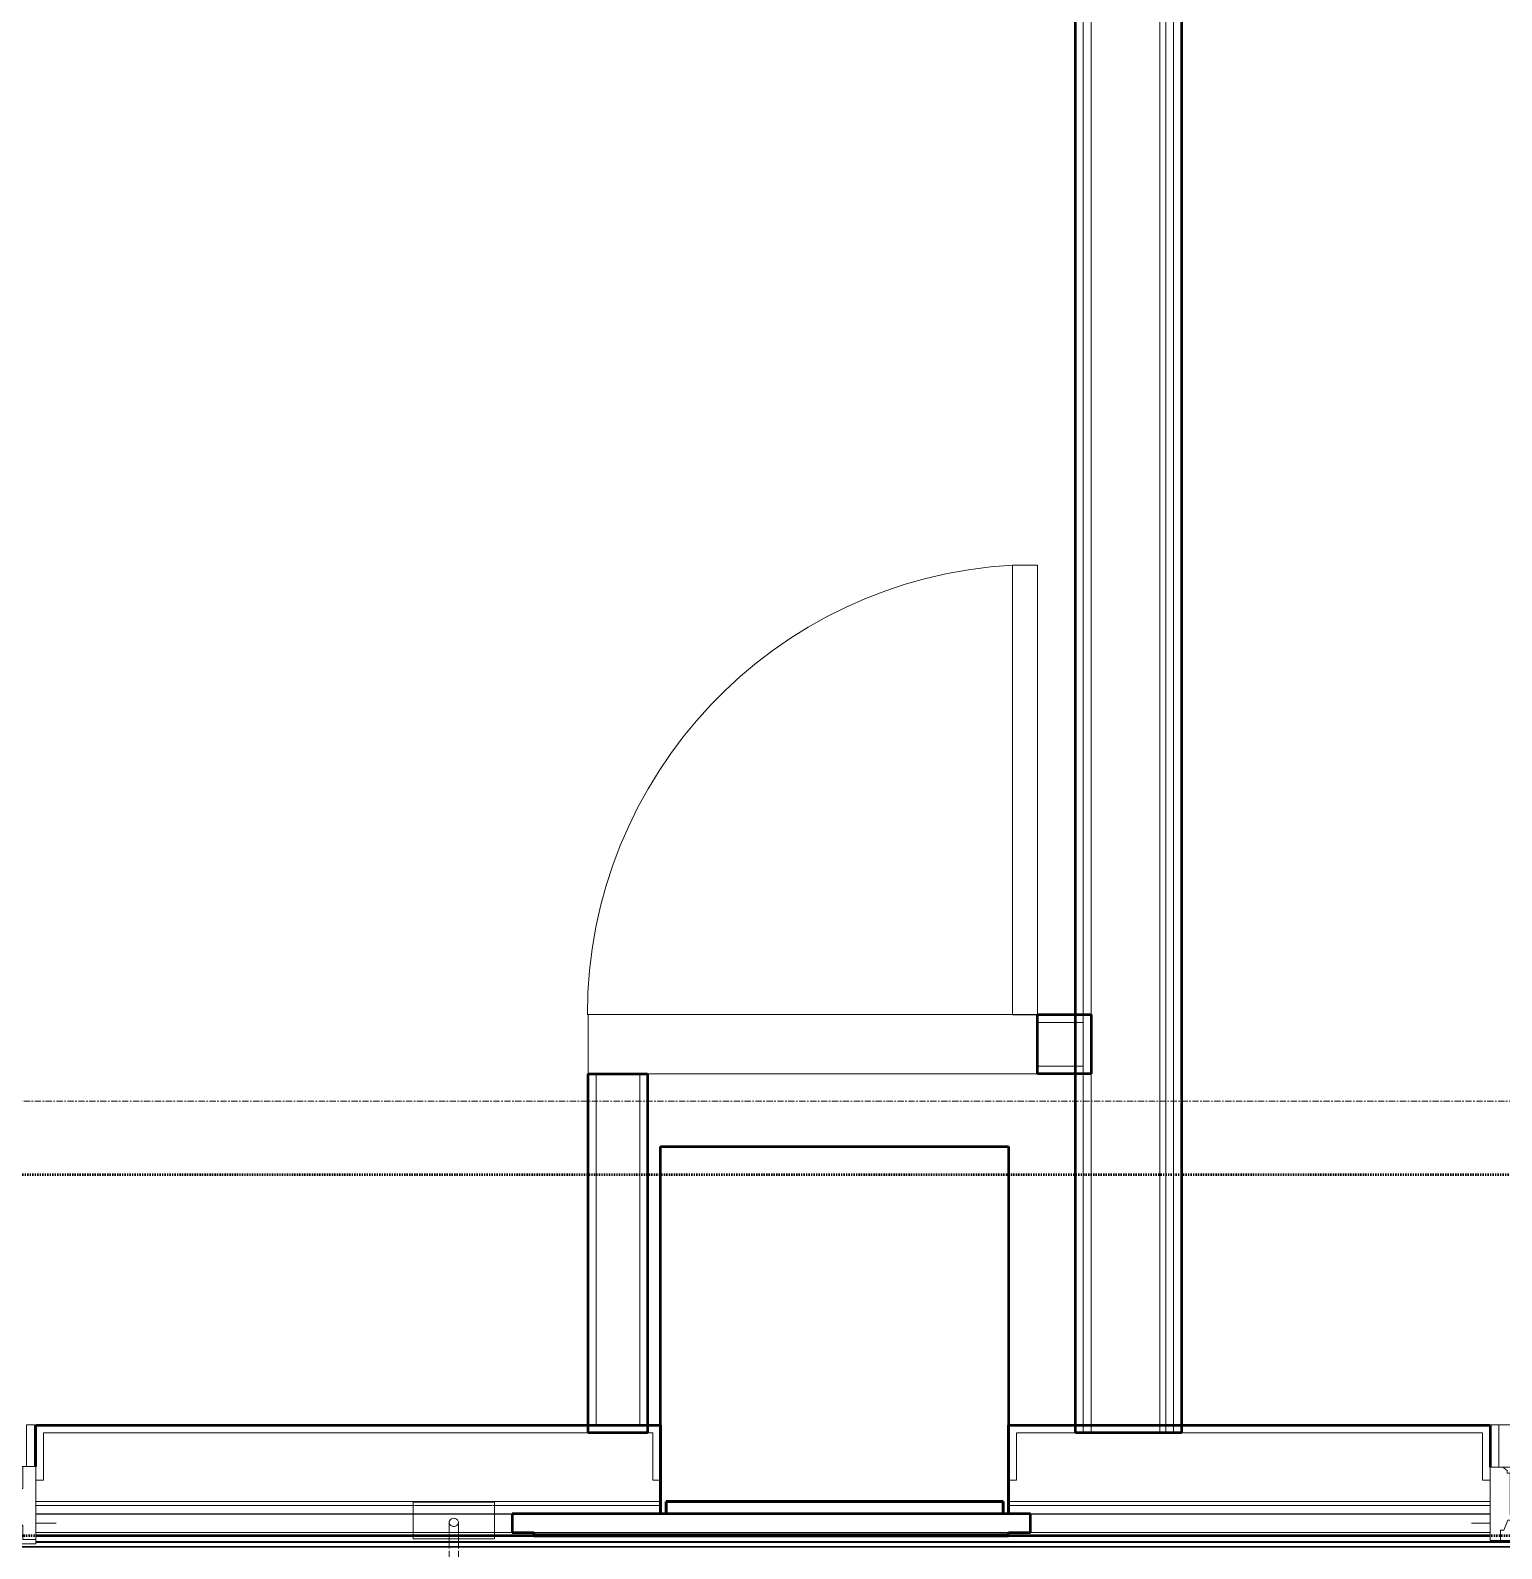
# Model space of a CAD drawing. Header units: inches. Extents: x -4218 to -1830, y 9767 to 12426.
# Drawn here: x -3292.3 to -3174.4, y 11246.4 to 11368 of the extents above; entities that cross this region are included whole.
import ezdxf

# ---------------------------------------------------------------- set-up
doc = ezdxf.new("R2010")
doc.units = ezdxf.units.IN
doc.header["$MEASUREMENT"] = 0
doc.linetypes.add('Dash 1_16_', pattern=[0.125, 0.0625, -0.0625])
doc.linetypes.add('Grid Line 1_2_', pattern=[0.875, 0.5, -0.125, 0.125, -0.125])
for name, color, linetype, lineweight in [('0-1', 7, 'Continuous', 5), ('0-2', 10, 'Continuous', 9), ('A-DOOR-1', 10, 'Continuous', 9), ('A-DOOR-2', 50, 'Continuous', 20), ('A-DOOR-5', 31, 'Continuous', 9), ('A-DOOR-6', 31, 'Continuous', 20), ('A-DOOR-FRAM', 31, 'Continuous', 9), ('A-DOOR-FRAM-4', 31, 'Continuous', 20), ('A-DOOR-GLAZ', 31, 'Continuous', 9), ('A-GENM', 5, 'Continuous', 9), ('A-GENM-6', 5, 'Continuous', 50), ('A-GLAZ-1', 151, 'Continuous', 9), ('A-GLAZ-2', 151, 'Continuous', 20), ('A-GLAZ-3', 151, 'Continuous', 50), ('A-WALL', 113, 'Continuous', 13), ('A-WALL-1', 7, 'Continuous', 50), ('A-WALL-2', 250, 'Continuous', 13), ('A-WALL-3', 10, 'Continuous', 9), ('A-WALL-4', 252, 'Continuous', 9), ('A-WALL-7', 113, 'Continuous', 9), ('A-WALL-8', 113, 'Continuous', 50), ('C-PROP-LINE-1', 91, 'Dash 1_16_', 50), ('I-WALL-1', 7, 'Continuous', 50), ('S-GRID-1', 1, 'Grid Line 1_2_', 9)]:
    doc.layers.add(name, color=color, linetype=linetype, lineweight=lineweight)

# ---------------------------------------------------------------- blocks, each defined once
blk = doc.blocks.new('SWING - SINGLE - FLUSH - 36_ x 80_ - OFFSET PIVOT DOOR AT MAGIC PAK AND WASHER_DRYER-3199414-BACKGROUND - RCP - 3RD FLOOR')
at = {"layer": 'A-DOOR-1'}
blk.add_arc((18, 2.37), 36.07, 93.1789, 180, dxfattribs=at)
at = {"layer": 'A-DOOR-2'}
for p, q in [((16, 2.37), (16, 38.39)), ((18, 38.39), (16, 38.39)), ((18, 2.37), (18, 38.39)), ((18, 2.37), (16, 2.37))]:
    blk.add_line(p, q, dxfattribs=at)
blk = doc.blocks.new('CTR - 1st Phase - Unit Layouts_rvt-1-BACKGROUND - RCP - 3RD FLOOR')
at = {"layer": 'A-WALL-1'}
for p, q in [((-3211.6, 11284.39), (-3211.6, 11289.14)), ((-3211.6, 11289.14), (-3207.32, 11289.14)), ((-3207.32, 11289.14), (-3207.32, 11288.51)), ((-3207.32, 11288.51), (-3207.32, 11285.01)), ((-3247.6, 11255.64), (-3247.6, 11284.39)), ((-3247.6, 11284.39), (-3242.85, 11284.39)), ((-3242.85, 11284.39), (-3242.85, 11255.64)), ((-3207.32, 11284.39), (-3211.6, 11284.39)), ((-3207.32, 11285.01), (-3207.32, 11284.39)), ((-3246.97, 11255.64), (-3247.6, 11255.64)), ((-3243.47, 11255.64), (-3246.97, 11255.64)), ((-3242.85, 11255.64), (-3243.47, 11255.64))]:
    blk.add_line(p, q, dxfattribs=at)
at = {"layer": 'A-WALL-2'}
for p, q in [((-3211.6, 11288.51), (-3207.95, 11288.51)), ((-3207.95, 11288.51), (-3207.95, 11285.01)), ((-3246.97, 11256.27), (-3246.97, 11284.39)), ((-3243.47, 11256.27), (-3243.47, 11284.39)), ((-3211.6, 11285.01), (-3207.95, 11285.01)), ((-3243.47, 11256.27), (-3246.97, 11256.27))]:
    blk.add_line(p, q, dxfattribs=at)
at = {"layer": 'A-WALL-3'}
for p, q in [((-3247.6, 11289.14), (-3242.85, 11289.14)), ((-3247.6, 11289.14), (-3247.6, 11284.39)), ((-3211.6, 11289.14), (-3242.85, 11289.14)), ((-3242.85, 11284.39), (-3211.6, 11284.39))]:
    blk.add_line(p, q, dxfattribs=at)
at = {"layer": 'A-WALL-4'}
for p, q in [((-3211.6, 11284.39), (-3211.6, 11289.14)), ((-3247.6, 11284.39), (-3242.85, 11284.39))]:
    blk.add_line(p, q, dxfattribs=at)
at = {"layer": '0-2'}
blk.add_blockref('SWING - SINGLE - FLUSH - 36_ x 80_ - OFFSET PIVOT DOOR AT MAGIC PAK AND WASHER_DRYER-3199414-BACKGROUND - RCP - 3RD FLOOR', (-3229.6, 11286.76), dxfattribs=at)
blk = doc.blocks.new('CTR - 1st Phase - Common Walls_rvt-1-BACKGROUND - RCP - 3RD FLOOR')
at = {"layer": 'A-WALL-2'}
for p, q in [((-3207.95, 11622.61), (-3207.95, 11255.64)), ((-3207.32, 11622.61), (-3207.32, 11255.64)), ((-3201.82, 11622.61), (-3201.82, 11255.64)), ((-3201.32, 11622.61), (-3201.32, 11255.64)), ((-3200.7, 11622.61), (-3200.7, 11255.64))]:
    blk.add_line(p, q, dxfattribs=at)
at = {"layer": 'I-WALL-1'}
for p, q in [((-3208.57, 11255.64), (-3208.57, 11622.61)), ((-3200.07, 11516.11), (-3200.07, 11255.64)), ((-3200.07, 11255.64), (-3208.57, 11255.64))]:
    blk.add_line(p, q, dxfattribs=at)
blk = doc.blocks.new('Basic Wall _ EXT - FIBER CEMENT - LARGE - ___-2162457-BACKGROUND - RCP - 3RD FLOOR')
at = {"layer": 'A-WALL-7'}
for p, q in [((-3253.7, 11249.14), (-3291.86, 11249.14)), ((-3291.86, 11249.14), (-3241.8, 11249.14)), ((-3291.86, 11249.11), (-3253.7, 11249.11)), ((-3291.86, 11249.11), (-3253.7, 11249.11)), ((-3241.8, 11249.14), (-3253.7, 11249.14)), ((-3253.7, 11249.11), (-3212.17, 11249.11)), ((-3253.7, 11249.11), (-3212.17, 11249.11)), ((-3241.8, 11249.14), (-3241.36, 11249.14)), ((-3241.36, 11249.14), (-3214.36, 11249.14)), ((-3214.36, 11249.14), (-3213.92, 11249.14)), ((-3212.17, 11249.14), (-3213.92, 11249.14)), ((-3213.92, 11249.14), (-3212.17, 11249.14)), ((-3175.33, 11249.14), (-3212.17, 11249.14)), ((-3212.17, 11249.14), (-3175.33, 11249.14)), ((-3212.17, 11249.11), (-3175.33, 11249.11)), ((-3212.17, 11249.11), (-3175.33, 11249.11)), ((-3400.56, 11246.52), (-2067.55, 11246.52)), ((-3400.55, 11246.51), (-2067.55, 11246.51)), ((-3400.55, 11246.51), (-2067.55, 11246.51)), ((-3400.53, 11246.5), (-2067.55, 11246.5)), ((-3400.52, 11246.48), (-2067.55, 11246.48)), ((-3400.52, 11246.48), (-2067.55, 11246.48))]:
    blk.add_line(p, q, dxfattribs=at)
blk = doc.blocks.new('Basic Wall _ EXT - FIBER CEMENT - SMALL - ___-2145931-BACKGROUND - RCP - 3RD FLOOR')
at = {"layer": 'A-WALL-7'}
for p, q in [((-3291.86, 11249.81), (-3261.62, 11249.81)), ((-3291.86, 11249.81), (-3261.62, 11249.81)), ((-3261.61, 11249.81), (-3261.51, 11249.81)), ((-3261.61, 11249.81), (-3261.51, 11249.81)), ((-3261.48, 11249.81), (-3259.21, 11249.81)), ((-3261.48, 11249.81), (-3259.21, 11249.81)), ((-3259.19, 11249.81), (-3255.26, 11249.81)), ((-3259.19, 11249.81), (-3255.26, 11249.81)), ((-3255.23, 11249.81), (-3255.13, 11249.81)), ((-3255.23, 11249.81), (-3255.13, 11249.81)), ((-3255.12, 11249.81), (-3241.8, 11249.81)), ((-3255.12, 11249.81), (-3241.8, 11249.81)), ((-3213.92, 11249.81), (-3175.33, 11249.81)), ((-3213.92, 11249.81), (-3175.33, 11249.81)), ((-3291.86, 11247.39), (-3261.62, 11247.39)), ((-3291.86, 11247.39), (-3261.62, 11247.39)), ((-3291.86, 11247.39), (-3261.62, 11247.39)), ((-3291.86, 11246.93), (-3258.75, 11246.93)), ((-3291.86, 11246.86), (-3258.75, 11246.86)), ((-3261.62, 11247.39), (-3261.52, 11247.39)), ((-3261.62, 11247.39), (-3261.52, 11247.39)), ((-3261.62, 11247.39), (-3261.52, 11247.39)), ((-3261.51, 11247.39), (-3261.21, 11247.39)), ((-3261.51, 11247.39), (-3261.21, 11247.39)), ((-3261.51, 11247.39), (-3261.21, 11247.39)), ((-3261.14, 11247.39), (-3259.21, 11247.39)), ((-3261.14, 11247.39), (-3259.21, 11247.39)), ((-3261.14, 11247.39), (-3259.21, 11247.39)), ((-3259.19, 11247.39), (-3258.75, 11247.39)), ((-3259.19, 11247.39), (-3258.75, 11247.39)), ((-3259.19, 11247.39), (-3258.75, 11247.39)), ((-3258.7, 11247.39), (-3258.64, 11247.39)), ((-3258.7, 11247.39), (-3258.64, 11247.39)), ((-3258.7, 11247.39), (-3258.64, 11247.39)), ((-3258.7, 11246.93), (-3258.64, 11246.93)), ((-3258.7, 11246.86), (-3258.64, 11246.86)), ((-3258.64, 11247.39), (-3258.56, 11247.39)), ((-3258.64, 11247.39), (-3258.56, 11247.39)), ((-3258.64, 11247.39), (-3258.56, 11247.39)), ((-3258.64, 11246.93), (-3258.56, 11246.93)), ((-3258.64, 11246.86), (-3258.56, 11246.86)), ((-3258.56, 11247.39), (-3258.47, 11247.39)), ((-3258.56, 11247.39), (-3258.47, 11247.39)), ((-3258.56, 11247.39), (-3258.47, 11247.39)), ((-3258.56, 11246.93), (-3258.47, 11246.93)), ((-3258.56, 11246.86), (-3258.47, 11246.86)), ((-3258.47, 11247.39), (-3258.37, 11247.39)), ((-3258.47, 11247.39), (-3258.37, 11247.39)), ((-3258.47, 11247.39), (-3258.37, 11247.39)), ((-3258.47, 11246.93), (-3258.37, 11246.93)), ((-3258.47, 11246.86), (-3258.37, 11246.86)), ((-3258.37, 11247.39), (-3258.3, 11247.39)), ((-3258.37, 11247.39), (-3258.3, 11247.39)), ((-3258.37, 11247.39), (-3258.3, 11247.39)), ((-3258.37, 11246.93), (-3258.28, 11246.93)), ((-3258.37, 11246.86), (-3258.28, 11246.86)), ((-3258.27, 11247.39), (-3258.19, 11247.39)), ((-3258.27, 11247.39), (-3258.19, 11247.39)), ((-3258.27, 11247.39), (-3258.19, 11247.39)), ((-3258.27, 11246.93), (-3258.19, 11246.93)), ((-3258.27, 11246.86), (-3258.19, 11246.86)), ((-3258.18, 11247.39), (-3258.11, 11247.39)), ((-3258.18, 11247.39), (-3258.11, 11247.39)), ((-3258.18, 11247.39), (-3258.11, 11247.39)), ((-3258.18, 11246.93), (-3258.11, 11246.93)), ((-3258.18, 11246.86), (-3258.11, 11246.86)), ((-3258.11, 11247.39), (-3258.05, 11247.39)), ((-3258.11, 11247.39), (-3258.05, 11247.39)), ((-3258.11, 11247.39), (-3258.05, 11247.39)), ((-3258.11, 11246.93), (-3258.05, 11246.93)), ((-3258.11, 11246.86), (-3258.05, 11246.86)), ((-3258, 11247.39), (-3256.07, 11247.39)), ((-3258, 11247.39), (-3256.07, 11247.39)), ((-3258, 11247.39), (-3256.07, 11247.39)), ((-3258, 11246.93), (-2862.27, 11246.93)), ((-3258, 11246.86), (-2862.27, 11246.86)), ((-3256.03, 11247.39), (-3255.56, 11247.39)), ((-3256.03, 11247.39), (-3255.56, 11247.39)), ((-3256.03, 11247.39), (-3255.56, 11247.39)), ((-3255.53, 11247.39), (-3255.23, 11247.39)), ((-3255.53, 11247.39), (-3255.23, 11247.39)), ((-3255.53, 11247.39), (-3255.23, 11247.39)), ((-3255.22, 11247.39), (-3255.12, 11247.39)), ((-3255.22, 11247.39), (-3255.12, 11247.39)), ((-3255.22, 11247.39), (-3255.12, 11247.39)), ((-3255.12, 11247.39), (-3175.33, 11247.39)), ((-3255.12, 11247.39), (-3175.33, 11247.39)), ((-3255.12, 11247.39), (-3175.33, 11247.39))]:
    blk.add_line(p, q, dxfattribs=at)
blk = doc.blocks.new('Door-Inswing-Andersen-400_Series-Single - 3_ 0-1_8_ x 6_ 7-1_2_ - 3rd floor-2895941-BACKGROUND - RCP - 3RD FLOOR')
at = {"layer": 'A-DOOR-5'}
blk.add_line((16.87, 0.66), (16.87, 34.41), dxfattribs=at)
blk.add_arc((16.87, 0.66), 33.75, 90, 180, dxfattribs=at)
at = {"layer": 'A-DOOR-6'}
for p, q in [((-16.87, -0.41), (-16.87, 0.66)), ((-16.87, 0.66), (-12.44, 0.66)), ((-13.19, 0.66), (-13.19, -0.66)), ((-13.19, 0.66), (-13.19, 0.59)), ((-13.19, 0.59), (-12.67, 0.59)), ((-12.44, 0.09), (-13.19, 0.09)), ((-12.67, 0.59), (-12.47, 0.34)), ((-12.47, 0.34), (-12.44, 0.16)), ((12.44, 0.66), (-12.44, 0.66)), ((-12.44, 0.16), (-12.44, 0.09)), ((16.87, 0.66), (12.44, 0.66)), ((12.47, 0.34), (12.44, 0.16)), ((12.44, 0.16), (12.44, 0.09)), ((12.44, 0.09), (13.19, 0.09)), ((12.67, 0.59), (12.47, 0.34)), ((13.19, 0.59), (12.67, 0.59)), ((13.19, 0.66), (13.19, -0.66)), ((13.19, 0.66), (13.19, 0.59)), ((16.87, -0.41), (16.87, 0.66)), ((-16.26, -0.42), (-16.87, -0.41)), ((-16.26, -1.06), (-16.26, -0.42)), ((-16.26, -1.06), (-12.44, -1.06)), ((-13.19, -0.66), (-12.44, -0.66)), ((-12.44, -0.75), (-12.47, -1.06)), ((-12.44, -0.66), (-12.44, -0.75)), ((12.44, -1.06), (-12.44, -1.06)), ((12.44, -0.66), (12.44, -0.75)), ((13.19, -0.66), (12.44, -0.66)), ((12.44, -0.75), (12.47, -1.06)), ((16.26, -1.06), (12.44, -1.06)), ((16.26, -0.42), (16.87, -0.41)), ((16.26, -1.06), (16.26, -0.42))]:
    blk.add_line(p, q, dxfattribs=at)
at = {"layer": 'A-DOOR-FRAM'}
for p, q in [((-17.94, 4.44), (-17.31, 4.44)), ((-17.94, 1.12), (-17.94, 4.44)), ((-17.31, 4.44), (-17.31, 1.12)), ((17.31, 4.44), (17.94, 4.44)), ((17.31, 1.12), (17.31, 4.44)), ((17.94, 4.44), (17.94, 1.12)), ((-17.31, 1.12), (-17.94, 1.12)), ((17.94, 1.12), (17.31, 1.12))]:
    blk.add_line(p, q, dxfattribs=at)
at = {"layer": 'A-DOOR-FRAM-4'}
for p, q in [((-18.06, -4.75), (-18.06, 1.12)), ((-18.06, 1.12), (-17.03, 1.12)), ((-17.69, 1.12), (-18.06, 1.12)), ((-18.06, 1.12), (18.06, 1.12)), ((-18.06, -5.09), (-18.06, 1.12)), ((-17.03, 1.12), (-17.03, -0.66)), ((17.03, 1.12), (17.03, -0.66)), ((18.06, 1.12), (17.03, 1.12)), ((18.06, -4.75), (18.06, 1.12)), ((18.06, 1.12), (18.06, -5.09)), ((-17.03, -0.66), (-16.45, -0.66)), ((-16.45, -0.66), (-16.45, -1.09)), ((-16.45, -1.09), (-16, -1.09)), ((-16, -1.09), (-16, -2.23)), ((16.45, -1.09), (16, -1.09)), ((16, -1.09), (16, -2.23)), ((16.45, -0.66), (16.45, -1.09)), ((17.03, -0.66), (16.45, -0.66)), ((-16, -2.23), (-16.69, -2.39)), ((-16.69, -2.39), (-16.69, -3.39)), ((16, -2.23), (16.69, -2.39)), ((16.69, -2.39), (16.69, -3.39)), ((-19.69, -3.44), (-18.06, -3.44)), ((-16.69, -3.39), (-17.03, -3.63)), ((-17.03, -3.63), (-17.03, -4.75)), ((16.69, -3.39), (17.03, -3.63)), ((17.03, -3.63), (17.03, -4.75)), ((19.69, -3.44), (18.06, -3.44)), ((-18.06, -4.75), (-17.03, -4.75)), ((18.06, -4.75), (17.03, -4.75)), ((18.06, -5.09), (-18.06, -5.09))]:
    blk.add_line(p, q, dxfattribs=at)
at = {"layer": 'A-DOOR-GLAZ'}
for p, q in [((12.44, 0.09), (-12.44, 0.09)), ((-13.19, -0.06), (-12.44, -0.06)), ((-12.44, -0.5), (-13.19, -0.5)), ((-12.98, -0.5), (-12.98, -0.06)), ((12.44, -0.06), (-12.44, -0.06)), ((12.44, -0.5), (-12.44, -0.5)), ((12.44, -0.66), (-12.44, -0.66)), ((13.19, -0.06), (12.44, -0.06)), ((12.44, -0.5), (13.19, -0.5)), ((12.98, -0.5), (12.98, -0.06))]:
    blk.add_line(p, q, dxfattribs=at)
blk = doc.blocks.new('Perforated Panel at Magic-Pak - hvac panel - 3rd floor-2505074-BACKGROUND - RCP - 3RD FLOOR')
at = {"layer": 'A-GLAZ-3'}
for p, q in [((-19.01, -4.38), (-19.01, -4.44)), ((19.01, -4.38), (-19.01, -4.38)), ((-19.01, -4.44), (19.01, -4.44)), ((19.01, -4.44), (19.01, -4.38))]:
    blk.add_line(p, q, dxfattribs=at)
blk = doc.blocks.new('Window-Double_Hung-Andersen-400_Series-Tilt_Wash - DOUBLE HUNG - COTTAGE - 3RD FLOOR-2888224-BACKGROUND - RCP - 3RD FLOOR')
at = {"layer": 'A-GLAZ-1'}
for p, q in [((-16.29, 2.5), (-15.7, 2.5)), ((-15.82, 2.5), (-15.82, 2.12)), ((-15.7, 2.62), (15.7, 2.62)), ((-15.7, 2.5), (15.7, 2.5)), ((16.29, 2.5), (15.7, 2.5)), ((15.82, 2.5), (15.82, 2.12)), ((-16.29, 2.12), (-15.7, 2.12)), ((-15.7, 2.12), (15.7, 2.12)), ((-15.7, 2), (15.7, 2)), ((16.29, 2.12), (15.7, 2.12)), ((-16.29, 0.56), (-15.7, 0.56)), ((-16.29, 0.19), (-15.7, 0.19)), ((-15.82, 0.56), (-15.82, 0.19)), ((-15.7, 0.69), (15.7, 0.69)), ((-15.7, 0.56), (15.7, 0.56)), ((-15.7, 0.19), (15.7, 0.19)), ((-15.7, 0.06), (15.7, 0.06)), ((16.29, 0.56), (15.7, 0.56)), ((16.29, 0.19), (15.7, 0.19)), ((15.82, 0.56), (15.82, 0.19)), ((18.95, -1.06), (-18.95, -1.06)), ((-18.95, -1.06), (-18.95, -4.44)), ((-18.32, -1.06), (-18.32, -4.44)), ((18.32, -1.06), (18.32, -4.44)), ((18.95, -4.44), (18.95, -1.06)), ((-19.01, -2.44), (-19.01, -3.94)), ((-19.01, -2.44), (-18.95, -2.44)), ((18.95, -2.44), (19.01, -2.44)), ((19.01, -3.94), (19.01, -2.44)), ((-19.01, -3.94), (-18.95, -3.94)), ((-18.95, -4.44), (18.95, -4.44)), ((18.95, -3.94), (19.01, -3.94))]:
    blk.add_line(p, q, dxfattribs=at)
at = {"layer": 'A-GLAZ-2'}
for p, q in [((19.01, 4.81), (-19.01, 4.81)), ((-19.01, 4.81), (-19.01, -1.06)), ((-18.2, 4.81), (-18.2, 4)), ((-18.2, 4), (-17.92, 4)), ((-17.92, 4), (-17.61, 3.19)), ((17.92, 4), (17.61, 3.19)), ((18.2, 4), (17.92, 4)), ((18.2, 4.81), (18.2, 4)), ((19.01, -1.06), (19.01, 4.81)), ((-19.01, 3.44), (-20.51, 3.44)), ((-17.61, 3.19), (-17.14, 3.19)), ((-17.42, 2.75), (-16.57, 2.75)), ((-17.42, 2.75), (-17.42, -0.56)), ((-17.14, 3.19), (-17.14, 2.75)), ((-15.86, 2.97), (-16.57, 2.97)), ((-16.57, 2.62), (-16.57, 2.97)), ((-15.7, 2.62), (-16.57, 2.62)), ((-16.29, 2.62), (-16.29, 2)), ((-15.86, 2.97), (-15.7, 2.62)), ((15.86, 2.97), (15.7, 2.62)), ((15.7, 2.62), (16.57, 2.62)), ((15.86, 2.97), (16.57, 2.97)), ((16.29, 2.62), (16.29, 2)), ((16.57, 2.62), (16.57, 2.97)), ((17.42, 2.75), (16.57, 2.75)), ((17.14, 3.19), (17.14, 2.75)), ((17.61, 3.19), (17.14, 3.19)), ((17.42, 2.75), (17.42, -0.56)), ((19.01, 3.44), (20.51, 3.44)), ((-17.42, 1.37), (-15.86, 1.37)), ((-15.7, 2), (-16.29, 2)), ((-15.86, 1.37), (-15.7, 2)), ((15.7, 2), (16.29, 2)), ((15.86, 1.37), (15.7, 2)), ((17.42, 1.37), (15.86, 1.37)), ((-17.42, 0.81), (-16.57, 0.81)), ((-15.86, 1.03), (-16.57, 1.03)), ((-16.57, 0.69), (-16.57, 1.03)), ((-15.7, 0.69), (-16.57, 0.69)), ((-16.29, 0.69), (-16.29, 0.06)), ((-15.7, 0.06), (-16.29, 0.06)), ((-15.86, 1.03), (-15.7, 0.69)), ((-15.86, -0.56), (-15.7, 0.06)), ((15.86, 1.03), (15.7, 0.69)), ((15.7, 0.69), (16.57, 0.69)), ((15.7, 0.06), (16.29, 0.06)), ((15.86, -0.56), (15.7, 0.06)), ((15.86, 1.03), (16.57, 1.03)), ((16.29, 0.69), (16.29, 0.06)), ((16.57, 0.69), (16.57, 1.03)), ((17.42, 0.81), (16.57, 0.81)), ((-19.01, -1.06), (19.01, -1.06)), ((-17.67, -0.78), (-18, -1.06)), ((-17.67, -0.78), (-17.67, -0.56)), ((-17.67, -0.56), (-15.86, -0.56)), ((17.67, -0.56), (15.86, -0.56)), ((17.67, -0.78), (17.67, -0.56)), ((17.67, -0.78), (18, -1.06))]:
    blk.add_line(p, q, dxfattribs=at)
blk = doc.blocks.new('V-Series_EWC4_SPVU_RFA_2015 - 2ND AND 3RD FLOOR-2226480-BACKGROUND - RCP - 3RD FLOOR')
at = {"layer": 'A-GENM-6'}
for p, q in [((-3858.97, 11736.15), (-3858.97, 11736.59)), ((-3858.97, 11736.59), (-3829.54, 11736.59)), ((-3858.97, 11735.65), (-3858.97, 11736.15)), ((-3858.97, 11736.15), (-3857.97, 11736.15)), ((-3857.97, 11736.15), (-3858.97, 11736.15)), ((-3858.97, 11709.65), (-3858.97, 11735.65)), ((-3857.97, 11736.15), (-3857.97, 11735.65)), ((-3857.97, 11709.15), (-3857.97, 11736.15)), ((-3857.97, 11735.65), (-3857.97, 11709.65)), ((-3829.54, 11736.59), (-3829.54, 11708.71)), ((-3858.97, 11709.15), (-3858.97, 11709.65)), ((-3857.97, 11709.15), (-3858.97, 11709.15)), ((-3858.97, 11708.71), (-3858.97, 11709.15)), ((-3858.97, 11709.15), (-3857.97, 11709.15)), ((-3829.54, 11708.71), (-3858.97, 11708.71)), ((-3857.97, 11709.65), (-3857.97, 11709.15))]:
    blk.add_line(p, q, dxfattribs=at)
blk = doc.blocks.new('Walls 88 - Walls 1-2572797-BACKGROUND - RCP - 3RD FLOOR')
at = {"layer": 'A-WALL-7'}
for p, q in [((-3261.62, 11249.14), (-3261.62, 11250.08)), ((-3261.62, 11250.08), (-3261.51, 11250.08)), ((-3261.19, 11250.08), (-3261.62, 11250.08)), ((-3261.62, 11247.64), (-3261.62, 11249.14)), ((-3261.51, 11250.08), (-3261.19, 11250.08)), ((-3261.19, 11250.08), (-3259.21, 11250.08)), ((-3258.37, 11250.08), (-3261.19, 11250.08)), ((-3259.21, 11250.08), (-3258.37, 11250.08)), ((-3258.37, 11250.08), (-3257.53, 11250.08)), ((-3256.75, 11250.08), (-3258.37, 11250.08)), ((-3257.53, 11250.08), (-3255.12, 11250.08)), ((-3256.07, 11250.08), (-3256.75, 11250.08)), ((-3255.12, 11250.08), (-3256.07, 11250.08)), ((-3255.12, 11250.08), (-3255.12, 11249.2)), ((-3255.12, 11249.12), (-3255.12, 11247.64)), ((-3258.75, 11247.64), (-3258.75, 11248.46)), ((-3258, 11248.46), (-3258, 11247.64)), ((-3261.62, 11247.52), (-3261.62, 11247.57)), ((-3261.62, 11247.39), (-3261.62, 11247.5)), ((-3261.62, 11247.15), (-3261.62, 11247.39)), ((-3261.62, 11247.15), (-3255.12, 11247.15)), ((-3258.75, 11247.15), (-3261.62, 11247.15)), ((-3258.75, 11247.53), (-3258.75, 11247.58)), ((-3258.75, 11247.39), (-3258.75, 11247.51)), ((-3258.75, 11247.15), (-3258.75, 11247.39)), ((-3258.75, 11246.52), (-3258.75, 11247.15)), ((-3258.75, 11246.37), (-3258.75, 11246.51)), ((-3258.64, 11247.15), (-3258.7, 11247.15)), ((-3258.56, 11247.15), (-3258.64, 11247.15)), ((-3258.47, 11247.15), (-3258.56, 11247.15)), ((-3258.37, 11247.15), (-3258.47, 11247.15)), ((-3258.28, 11247.15), (-3258.37, 11247.15)), ((-3258.18, 11247.15), (-3258.27, 11247.15)), ((-3258.11, 11247.15), (-3258.18, 11247.15)), ((-3258.05, 11247.15), (-3258.1, 11247.15)), ((-3258, 11247.58), (-3258, 11247.53)), ((-3258, 11247.51), (-3258, 11247.39)), ((-3258, 11247.39), (-3258, 11247.15)), ((-3258, 11247.15), (-3258, 11246.52)), ((-3258, 11246.51), (-3258, 11246.37)), ((-3255.23, 11247.15), (-3257.99, 11247.15)), ((-3255.12, 11247.15), (-3255.23, 11247.15)), ((-3255.12, 11247.63), (-3255.12, 11247.53)), ((-3255.12, 11247.51), (-3255.12, 11247.39)), ((-3255.12, 11247.39), (-3255.12, 11247.15)), ((-3258.75, 11203.04), (-3258.75, 11246.19)), ((-3258, 11246.19), (-3258, 11203.04))]:
    blk.add_line(p, q, dxfattribs=at)
for start_param, end_param in [(2.617994, 3.141593), (3.141593, 3.403249), (3.404177, 3.664826), (1.570796, 2.617994), (3.666584, 3.926299), (3.928778, 4.187721), (4.190755, 4.449148), (4.45253, 4.710638), (1.308997, 1.570796), (4.71414, 4.972247), (0, 1.308997), (4.97563, 5.234023), (5.237057, 5.496), (5.498479, 5.758194), (5.840308, 6.020601), (6.021529, 6.260917)]:
    blk.add_ellipse((-3258.37, 11248.46), major_axis=(0.375, 0), ratio=0.86769, start_param=start_param, end_param=end_param, dxfattribs=at)
at = {"layer": 'A-WALL-8', "flags": 128}
for points in [[(-3258.75, 11203.04), (-3258.74, 11203.14), (-3258.7, 11203.24), (-3258.65, 11203.32), (-3258.59, 11203.39), (-3258.51, 11203.44), (-3258.42, 11203.47), (-3258.33, 11203.47), (-3258.24, 11203.44), (-3258.16, 11203.39), (-3258.09, 11203.32), (-3258.04, 11203.24), (-3258.01, 11203.14), (-3258, 11203.04)], [(-3258, 11203.04), (-3258.01, 11202.93), (-3258.04, 11202.84), (-3258.09, 11202.75), (-3258.16, 11202.68), (-3258.24, 11202.63), (-3258.33, 11202.61), (-3258.42, 11202.61), (-3258.51, 11202.63), (-3258.59, 11202.68), (-3258.65, 11202.75), (-3258.7, 11202.84), (-3258.74, 11202.93), (-3258.75, 11203.04)]]:
    blk.add_lwpolyline(points, dxfattribs=at)
blk = doc.blocks.new('Family - ___-2835860-BACKGROUND - RCP - 3RD FLOOR')
at = {"layer": 'C-PROP-LINE-1'}
blk.add_line((-2067.55, 11247.39), (-3401.42, 11247.39), dxfattribs=at)
blk = doc.blocks.new('Family - ___-2835903-BACKGROUND - RCP - 3RD FLOOR')
at = {"layer": 'C-PROP-LINE-1'}
blk.add_line((-2096.45, 11276.29), (-3400.92, 11276.29), dxfattribs=at)
blk = doc.blocks.new('Family - ___-2835932-BACKGROUND - RCP - 3RD FLOOR')
at = {"layer": 'C-PROP-LINE-1'}
blk.add_line((-2067.55, 11247.39), (-3401.42, 11247.39), dxfattribs=at)

msp = doc.modelspace()

# ---------------------------------------------------------------- linework, layer by layer
at = {"layer": 'A-WALL'}
for p, q in [((-3291.24, 11251.83), (-3291.24, 11255.64)), ((-3291.24, 11255.64), (-3242.42, 11255.64)), ((-3242.42, 11255.64), (-3242.42, 11251.83)), ((-3213.3, 11251.83), (-3213.3, 11255.64)), ((-3213.3, 11255.64), (-3175.96, 11255.64)), ((-3175.96, 11255.64), (-3175.96, 11251.83)), ((-3291.24, 11251.83), (-3291.86, 11251.83)), ((-3241.8, 11251.83), (-3242.42, 11251.83)), ((-3213.3, 11251.83), (-3213.92, 11251.83)), ((-3175.33, 11251.83), (-3175.96, 11251.83)), ((-3241.8, 11250.14), (-3291.86, 11250.14)), ((-3253.7, 11249.14), (-3291.86, 11249.14)), ((-3175.33, 11250.14), (-3213.92, 11250.14)), ((-3175.33, 11249.14), (-3212.17, 11249.14)), ((-3253.7, 11247.64), (-3291.86, 11247.64)), ((-3175.33, 11247.64), (-3212.17, 11247.64))]:
    msp.add_line(p, q, dxfattribs=at)
at = {"layer": 'A-WALL-7'}
for p, q in [((-3291.86, 11256.26), (-3291.99, 11256.26)), ((-3175.27, 11256.26), (-3175.33, 11256.26)), ((-3241.8, 11249.14), (-3213.92, 11249.14)), ((-3213.92, 11247.64), (-3251.95, 11247.64))]:
    msp.add_line(p, q, dxfattribs=at)
at = {"layer": 'A-WALL-8'}
for p, q in [((-3291.86, 11256.26), (-3241.8, 11256.26)), ((-3291.86, 11252.95), (-3291.86, 11256.26)), ((-3241.8, 11256.26), (-3241.8, 11249.14)), ((-3213.92, 11256.26), (-3175.33, 11256.26)), ((-3213.92, 11249.14), (-3213.92, 11256.26)), ((-3175.33, 11256.26), (-3175.33, 11252.89)), ((-3241.8, 11249.14), (-3253.7, 11249.14)), ((-3253.7, 11249.14), (-3253.7, 11247.64)), ((-3212.17, 11249.14), (-3213.92, 11249.14)), ((-3212.17, 11247.64), (-3212.17, 11249.14)), ((-3251.95, 11247.39), (-3291.86, 11247.39)), ((-3253.7, 11247.64), (-3251.95, 11247.64)), ((-3251.95, 11247.64), (-3251.95, 11247.39)), ((-3213.92, 11247.39), (-3213.92, 11247.64)), ((-3213.92, 11247.64), (-3212.17, 11247.64)), ((-3175.33, 11247.39), (-3213.92, 11247.39))]:
    msp.add_line(p, q, dxfattribs=at)
at = {"layer": 'S-GRID-1'}
msp.add_line((-1830.2, 11282.19), (-4168.71, 11282.19), dxfattribs=at)

# ---------------------------------------------------------------- block references
at = {"layer": '0-1'}
for name in ['CTR - 1st Phase - Unit Layouts_rvt-1-BACKGROUND - RCP - 3RD FLOOR', 'CTR - 1st Phase - Common Walls_rvt-1-BACKGROUND - RCP - 3RD FLOOR']:
    msp.add_blockref(name, (0, 0), dxfattribs=at)
at = {"layer": 'A-DOOR-5'}
msp.add_blockref('Door-Inswing-Andersen-400_Series-Single - 3_ 0-1_8_ x 6_ 7-1_2_ - 3rd floor-2895941-BACKGROUND - RCP - 3RD FLOOR', (-3309.92, 11251.83), dxfattribs=at)
at = {"layer": 'A-GENM', "rotation": 89.99999999999993}
msp.add_blockref('V-Series_EWC4_SPVU_RFA_2015 - 2ND AND 3RD FLOOR-2226480-BACKGROUND - RCP - 3RD FLOOR', (8494.79, 15108.11), dxfattribs=at)
at = {"layer": 'A-GLAZ-1', "rotation": 180}
msp.add_blockref('Window-Double_Hung-Andersen-400_Series-Tilt_Wash - DOUBLE HUNG - COTTAGE - 3RD FLOOR-2888224-BACKGROUND - RCP - 3RD FLOOR', (-3156.32, 11251.83), dxfattribs=at)
at = {"layer": 'A-GLAZ-1'}
msp.add_blockref('Perforated Panel at Magic-Pak - hvac panel - 3rd floor-2505074-BACKGROUND - RCP - 3RD FLOOR', (-3232.94, 11251.83), dxfattribs=at)
at = {"layer": 'A-WALL-7'}
for name in ['Basic Wall _ EXT - FIBER CEMENT - SMALL - ___-2145931-BACKGROUND - RCP - 3RD FLOOR', 'Basic Wall _ EXT - FIBER CEMENT - LARGE - ___-2162457-BACKGROUND - RCP - 3RD FLOOR', 'Walls 88 - Walls 1-2572797-BACKGROUND - RCP - 3RD FLOOR']:
    msp.add_blockref(name, (0, 0), dxfattribs=at)
at = {"layer": 'C-PROP-LINE-1'}
for name in ['Family - ___-2835860-BACKGROUND - RCP - 3RD FLOOR', 'Family - ___-2835932-BACKGROUND - RCP - 3RD FLOOR', 'Family - ___-2835903-BACKGROUND - RCP - 3RD FLOOR']:
    msp.add_blockref(name, (0, 0), dxfattribs=at)

doc.saveas('drawing.dxf')
